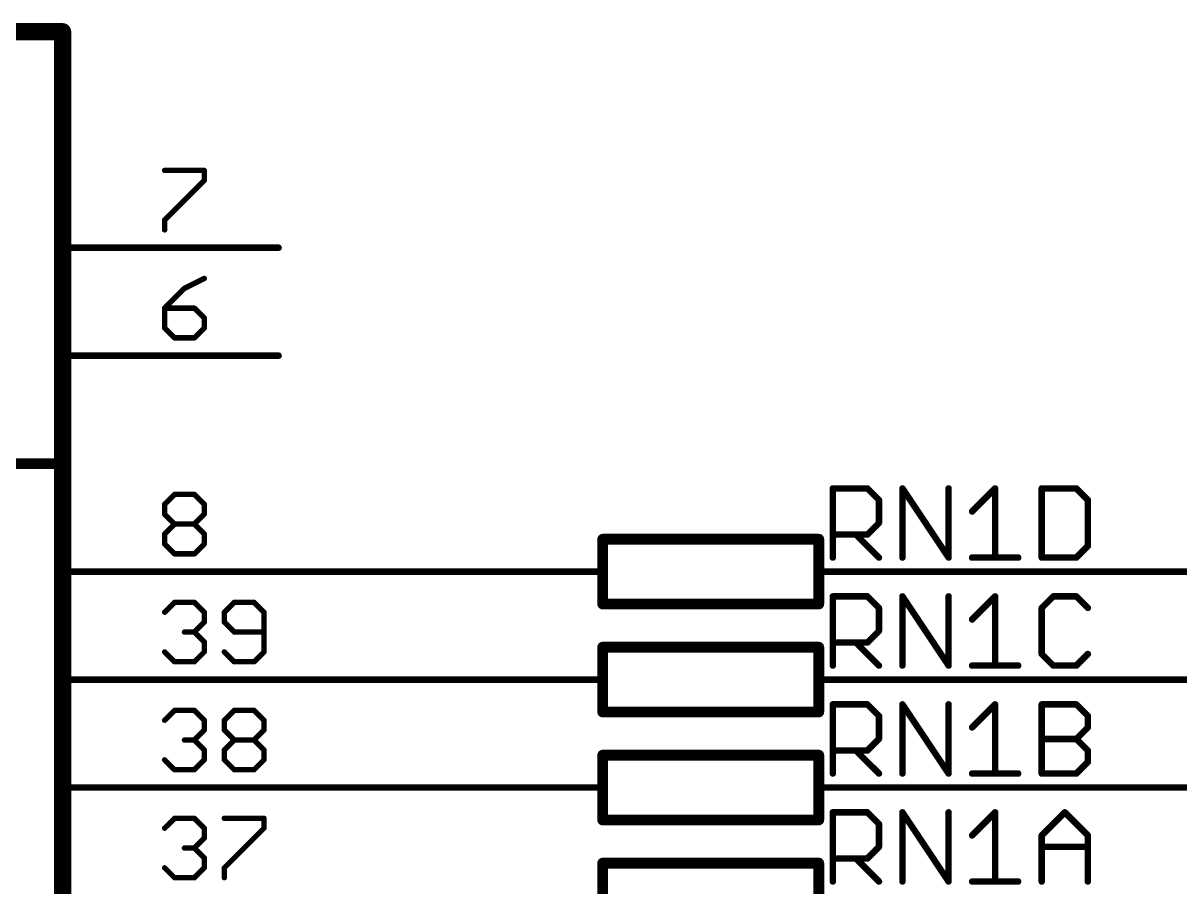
# Model space of a CAD drawing. Extents: x -173 to 61, y -47 to 113.
# Drawn here: x 6.69 to 33.89, y 45.92 to 66.24 of the extents above; entities that cross this region are included whole.
import ezdxf

# ---------------------------------------------------------------- set-up
doc = ezdxf.new("R2010")
doc.units = 0
for name, color, linetype in [('91', 94, 'CONTINUOUS'), ('94', 14, 'CONTINUOUS'), ('95', 251, 'CONTINUOUS')]:
    doc.layers.add(name, color=color, linetype=linetype)

msp = doc.modelspace()

# ---------------------------------------------------------------- linework, layer by layer
at = {"layer": '91', "const_width": 0.1524}
for points in [[(12.7, 53.34), (17.78, 53.34)], [(27.94, 53.34), (35.56, 53.34)], [(12.7, 50.8), (17.78, 50.8)], [(27.94, 50.8), (35.56, 50.8)], [(12.7, 48.26), (17.78, 48.26)], [(27.94, 48.26), (35.56, 48.26)]]:
    msp.add_lwpolyline(points, dxfattribs=at)
at = {"layer": '91', "const_width": 0.0762}
for points in [[(12.7, 53.3781, 1), (12.7, 53.3019)], [(17.78, 53.3019, 1), (17.78, 53.3781)], [(27.94, 53.3781, 1), (27.94, 53.3019)], [(12.7, 50.8381, 1), (12.7, 50.7619)], [(17.78, 50.7619, 1), (17.78, 50.8381)], [(27.94, 50.8381, 1), (27.94, 50.7619)], [(12.7, 48.2981, 1), (12.7, 48.2219)], [(17.78, 48.2219, 1), (17.78, 48.2981)], [(27.94, 48.2981, 1), (27.94, 48.2219)]]:
    msp.add_lwpolyline(points, format="xyb", dxfattribs=at)
at = {"layer": '94'}
for points, const_width in [([(7.62, 66.04), (-2.54, 66.04)], 0.4064), ([(7.62, 55.88), (7.62, 66.04)], 0.4064), ([(12.7, 60.96), (7.62, 60.96)], 0.1524), ([(12.7, 58.42), (7.62, 58.42)], 0.1524), ([(7.62, -40.64), (7.62, 55.88)], 0.4064), ([(-2.54, 55.88), (7.62, 55.88)], 0.254), ([(25.4, 54.102), (20.32, 54.102)], 0.254), ([(20.32, 54.102), (20.32, 52.578)], 0.254), ([(25.4, 52.578), (25.4, 54.102)], 0.254), ([(12.7, 53.34), (7.62, 53.34)], 0.1524), ([(17.78, 53.34), (20.32, 53.34)], 0.1524), ([(27.94, 53.34), (25.4, 53.34)], 0.1524), ([(20.32, 52.578), (25.4, 52.578)], 0.254), ([(25.4, 51.562), (20.32, 51.562)], 0.254), ([(20.32, 51.562), (20.32, 50.038)], 0.254), ([(25.4, 50.038), (25.4, 51.562)], 0.254), ([(12.7, 50.8), (7.62, 50.8)], 0.1524), ([(17.78, 50.8), (20.32, 50.8)], 0.1524), ([(27.94, 50.8), (25.4, 50.8)], 0.1524), ([(20.32, 50.038), (25.4, 50.038)], 0.254), ([(25.4, 49.022), (20.32, 49.022)], 0.254), ([(20.32, 49.022), (20.32, 47.498)], 0.254), ([(25.4, 47.498), (25.4, 49.022)], 0.254), ([(12.7, 48.26), (7.62, 48.26)], 0.1524), ([(17.78, 48.26), (20.32, 48.26)], 0.1524), ([(27.94, 48.26), (25.4, 48.26)], 0.1524), ([(20.32, 47.498), (25.4, 47.498)], 0.254), ([(25.4, 46.482), (20.32, 46.482)], 0.254), ([(20.32, 46.482), (20.32, 44.958)], 0.254), ([(25.4, 44.958), (25.4, 46.482)], 0.254)]:
    msp.add_lwpolyline(points, dxfattribs=dict(at, const_width=const_width))
for points, const_width in [([(7.7216, 66.04, 1), (7.5184, 66.04)], 0.2032), ([(7.62, 65.9384, 1), (7.62, 66.1416)], 0.2032), ([(7.62, 60.9981, 1), (7.62, 60.9219)], 0.0762), ([(12.7, 60.9219, 1), (12.7, 60.9981)], 0.0762), ([(7.62, 58.4581, 1), (7.62, 58.3819)], 0.0762), ([(12.7, 58.3819, 1), (12.7, 58.4581)], 0.0762), ([(7.7216, 55.88, 1), (7.5184, 55.88)], 0.2032), ([(7.5184, 55.88, 1), (7.7216, 55.88)], 0.2032), ([(7.62, 55.8165, 1), (7.62, 55.9435)], 0.127), ([(20.32, 54.1655, 1), (20.32, 54.0385)], 0.127), ([(20.3835, 54.102, 1), (20.2565, 54.102)], 0.127), ([(25.4635, 54.102, 1), (25.3365, 54.102)], 0.127), ([(25.4, 54.0385, 1), (25.4, 54.1655)], 0.127), ([(7.62, 53.3781, 1), (7.62, 53.3019)], 0.0762), ([(12.7, 53.3019, 1), (12.7, 53.3781)], 0.0762), ([(17.78, 53.3781, 1), (17.78, 53.3019)], 0.0762), ([(20.32, 53.3019, 1), (20.32, 53.3781)], 0.0762), ([(25.4, 53.3781, 1), (25.4, 53.3019)], 0.0762), ([(27.94, 53.3019, 1), (27.94, 53.3781)], 0.0762), ([(20.32, 52.6415, 1), (20.32, 52.5145)], 0.127), ([(20.2565, 52.578, 1), (20.3835, 52.578)], 0.127), ([(25.3365, 52.578, 1), (25.4635, 52.578)], 0.127), ([(25.4, 52.5145, 1), (25.4, 52.6415)], 0.127), ([(20.32, 51.6255, 1), (20.32, 51.4985)], 0.127), ([(20.3835, 51.562, 1), (20.2565, 51.562)], 0.127), ([(25.4635, 51.562, 1), (25.3365, 51.562)], 0.127), ([(25.4, 51.4985, 1), (25.4, 51.6255)], 0.127), ([(7.62, 50.8381, 1), (7.62, 50.7619)], 0.0762), ([(12.7, 50.7619, 1), (12.7, 50.8381)], 0.0762), ([(17.78, 50.8381, 1), (17.78, 50.7619)], 0.0762), ([(20.32, 50.7619, 1), (20.32, 50.8381)], 0.0762), ([(25.4, 50.8381, 1), (25.4, 50.7619)], 0.0762), ([(27.94, 50.7619, 1), (27.94, 50.8381)], 0.0762), ([(20.32, 50.1015, 1), (20.32, 49.9745)], 0.127), ([(20.2565, 50.038, 1), (20.3835, 50.038)], 0.127), ([(25.3365, 50.038, 1), (25.4635, 50.038)], 0.127), ([(25.4, 49.9745, 1), (25.4, 50.1015)], 0.127), ([(20.32, 49.0855, 1), (20.32, 48.9585)], 0.127), ([(20.3835, 49.022, 1), (20.2565, 49.022)], 0.127), ([(25.4635, 49.022, 1), (25.3365, 49.022)], 0.127), ([(25.4, 48.9585, 1), (25.4, 49.0855)], 0.127), ([(7.62, 48.2981, 1), (7.62, 48.2219)], 0.0762), ([(12.7, 48.2219, 1), (12.7, 48.2981)], 0.0762), ([(17.78, 48.2981, 1), (17.78, 48.2219)], 0.0762), ([(20.32, 48.2219, 1), (20.32, 48.2981)], 0.0762), ([(25.4, 48.2981, 1), (25.4, 48.2219)], 0.0762), ([(27.94, 48.2219, 1), (27.94, 48.2981)], 0.0762), ([(20.32, 47.5615, 1), (20.32, 47.4345)], 0.127), ([(25.4, 47.4345, 1), (25.4, 47.5615)], 0.127), ([(20.2565, 47.498, 1), (20.3835, 47.498)], 0.127), ([(25.3365, 47.498, 1), (25.4635, 47.498)], 0.127), ([(20.32, 46.5455, 1), (20.32, 46.4185)], 0.127), ([(20.3835, 46.482, 1), (20.2565, 46.482)], 0.127), ([(25.4635, 46.482, 1), (25.3365, 46.482)], 0.127), ([(25.4, 46.4185, 1), (25.4, 46.5455)], 0.127)]:
    msp.add_lwpolyline(points, format="xyb", dxfattribs=dict(at, const_width=const_width))
at = {"layer": '95'}
for points, const_width in [([(10.0203, 62.7773), (10.9524, 62.7773)], 0.127), ([(10.9524, 62.7773), (10.9524, 62.5443)], 0.127), ([(10.9524, 62.5443), (10.0203, 61.6121)], 0.127), ([(10.0203, 61.6121), (10.0203, 61.3791)], 0.127), ([(10.9524, 60.2373), (10.4864, 60.0043)], 0.127), ([(10.4864, 60.0043), (10.0203, 59.5382)], 0.127), ([(10.0203, 59.5382), (10.0203, 59.0721)], 0.127), ([(10.7194, 59.5382), (10.0203, 59.5382)], 0.127), ([(10.9524, 59.3052), (10.7194, 59.5382)], 0.127), ([(10.9524, 59.0721), (10.9524, 59.3052)], 0.127), ([(10.0203, 59.0721), (10.2533, 58.8391)], 0.127), ([(10.7194, 58.8391), (10.9524, 59.0721)], 0.127), ([(10.2533, 58.8391), (10.7194, 58.8391)], 0.127), ([(10.0203, 54.9243), (10.2533, 55.1573)], 0.127), ([(10.2533, 55.1573), (10.7194, 55.1573)], 0.127), ([(10.7194, 55.1573), (10.9524, 54.9243)], 0.127), ([(25.7302, 53.6702), (25.7302, 55.2972)], 0.1524), ([(25.7302, 55.2972), (26.5437, 55.2972)], 0.1524), ([(26.5437, 55.2972), (26.8149, 55.026)], 0.1524), ([(27.3674, 53.6702), (27.3674, 55.2972)], 0.1524), ([(27.3674, 55.2972), (28.452, 53.6702)], 0.1524), ([(28.452, 53.6702), (28.452, 55.2972)], 0.1524), ([(29.0045, 54.7549), (29.5468, 55.2972)], 0.1524), ([(29.5468, 55.2972), (29.5468, 53.6702)], 0.1524), ([(30.6417, 55.2972), (30.6417, 53.6702)], 0.1524), ([(31.4552, 55.2972), (30.6417, 55.2972)], 0.1524), ([(31.7263, 55.026), (31.4552, 55.2972)], 0.1524), ([(10.0203, 54.6912), (10.0203, 54.9243)], 0.127), ([(10.9524, 54.9243), (10.9524, 54.6912)], 0.127), ([(26.8149, 55.026), (26.8149, 54.4837)], 0.1524), ([(31.7263, 53.9414), (31.7263, 55.026)], 0.1524), ([(10.2533, 54.4582), (10.0203, 54.6912)], 0.127), ([(10.9524, 54.6912), (10.7194, 54.4582)], 0.127), ([(10.0203, 54.2252), (10.2533, 54.4582)], 0.127), ([(10.2533, 54.4582), (10.7194, 54.4582)], 0.127), ([(10.7194, 54.4582), (10.9524, 54.2252)], 0.127), ([(26.8149, 54.4837), (26.5437, 54.2125)], 0.1524), ([(10.0203, 53.9921), (10.0203, 54.2252)], 0.127), ([(10.9524, 54.2252), (10.9524, 53.9921)], 0.127), ([(26.5437, 54.2125), (25.7302, 54.2125)], 0.1524), ([(26.2725, 54.2125), (26.8149, 53.6702)], 0.1524), ([(10.2533, 53.7591), (10.0203, 53.9921)], 0.127), ([(10.9524, 53.9921), (10.7194, 53.7591)], 0.127), ([(31.4552, 53.6702), (31.7263, 53.9414)], 0.1524), ([(10.7194, 53.7591), (10.2533, 53.7591)], 0.127), ([(29.0045, 53.6702), (30.0892, 53.6702)], 0.1524), ([(30.6417, 53.6702), (31.4552, 53.6702)], 0.1524), ([(25.7302, 51.1302), (25.7302, 52.7572)], 0.1524), ([(25.7302, 52.7572), (26.5437, 52.7572)], 0.1524), ([(26.5437, 52.7572), (26.8149, 52.486)], 0.1524), ([(27.3674, 51.1302), (27.3674, 52.7572)], 0.1524), ([(27.3674, 52.7572), (28.452, 51.1302)], 0.1524), ([(28.452, 51.1302), (28.452, 52.7572)], 0.1524), ([(29.0045, 52.2149), (29.5468, 52.7572)], 0.1524), ([(29.5468, 52.7572), (29.5468, 51.1302)], 0.1524), ([(30.9128, 52.7572), (30.6417, 52.486)], 0.1524), ([(31.4552, 52.7572), (30.9128, 52.7572)], 0.1524), ([(31.7263, 52.486), (31.4552, 52.7572)], 0.1524), ([(10.0203, 52.3843), (10.2533, 52.6173)], 0.127), ([(10.2533, 52.6173), (10.7194, 52.6173)], 0.127), ([(10.7194, 52.6173), (10.9524, 52.3843)], 0.127), ([(11.6566, 52.6173), (11.4236, 52.3843)], 0.127), ([(12.1227, 52.6173), (11.6566, 52.6173)], 0.127), ([(12.3557, 52.3843), (12.1227, 52.6173)], 0.127), ([(26.8149, 52.486), (26.8149, 51.9437)], 0.1524), ([(30.6417, 52.486), (30.6417, 51.4014)], 0.1524), ([(10.9524, 52.3843), (10.9524, 52.1512)], 0.127), ([(11.4236, 52.3843), (11.4236, 52.1512)], 0.127), ([(12.3557, 51.4521), (12.3557, 52.3843)], 0.127), ([(10.7194, 51.9182), (10.4864, 51.9182)], 0.127), ([(10.9524, 52.1512), (10.7194, 51.9182)], 0.127), ([(10.7194, 51.9182), (10.9524, 51.6852)], 0.127), ([(11.4236, 52.1512), (11.6566, 51.9182)], 0.127), ([(11.6566, 51.9182), (12.3557, 51.9182)], 0.127), ([(26.8149, 51.9437), (26.5437, 51.6725)], 0.1524), ([(10.9524, 51.6852), (10.9524, 51.4521)], 0.127), ([(26.5437, 51.6725), (25.7302, 51.6725)], 0.1524), ([(26.2725, 51.6725), (26.8149, 51.1302)], 0.1524), ([(10.2533, 51.2191), (10.0203, 51.4521)], 0.127), ([(10.9524, 51.4521), (10.7194, 51.2191)], 0.127), ([(11.4236, 51.4521), (11.6566, 51.2191)], 0.127), ([(12.1227, 51.2191), (12.3557, 51.4521)], 0.127), ([(30.6417, 51.4014), (30.9128, 51.1302)], 0.1524), ([(31.4552, 51.1302), (31.7263, 51.4014)], 0.1524), ([(10.7194, 51.2191), (10.2533, 51.2191)], 0.127), ([(11.6566, 51.2191), (12.1227, 51.2191)], 0.127), ([(29.0045, 51.1302), (30.0892, 51.1302)], 0.1524), ([(30.9128, 51.1302), (31.4552, 51.1302)], 0.1524), ([(10.0203, 49.8443), (10.2533, 50.0773)], 0.127), ([(10.2533, 50.0773), (10.7194, 50.0773)], 0.127), ([(10.7194, 50.0773), (10.9524, 49.8443)], 0.127), ([(11.4236, 49.8443), (11.6566, 50.0773)], 0.127), ([(11.6566, 50.0773), (12.1227, 50.0773)], 0.127), ([(12.1227, 50.0773), (12.3557, 49.8443)], 0.127), ([(25.7302, 48.5902), (25.7302, 50.2172)], 0.1524), ([(25.7302, 50.2172), (26.5437, 50.2172)], 0.1524), ([(26.5437, 50.2172), (26.8149, 49.946)], 0.1524), ([(27.3674, 48.5902), (27.3674, 50.2172)], 0.1524), ([(27.3674, 50.2172), (28.452, 48.5902)], 0.1524), ([(28.452, 48.5902), (28.452, 50.2172)], 0.1524), ([(29.0045, 49.6749), (29.5468, 50.2172)], 0.1524), ([(29.5468, 50.2172), (29.5468, 48.5902)], 0.1524), ([(30.6417, 48.5902), (30.6417, 50.2172)], 0.1524), ([(30.6417, 50.2172), (31.4552, 50.2172)], 0.1524), ([(31.4552, 50.2172), (31.7263, 49.946)], 0.1524), ([(10.9524, 49.8443), (10.9524, 49.6112)], 0.127), ([(11.4236, 49.6112), (11.4236, 49.8443)], 0.127), ([(12.3557, 49.8443), (12.3557, 49.6112)], 0.127), ([(26.8149, 49.946), (26.8149, 49.4037)], 0.1524), ([(31.7263, 49.946), (31.7263, 49.6749)], 0.1524), ([(10.9524, 49.6112), (10.7194, 49.3782)], 0.127), ([(11.6566, 49.3782), (11.4236, 49.6112)], 0.127), ([(12.3557, 49.6112), (12.1227, 49.3782)], 0.127), ([(31.7263, 49.6749), (31.4552, 49.4037)], 0.1524), ([(10.7194, 49.3782), (10.4864, 49.3782)], 0.127), ([(10.7194, 49.3782), (10.9524, 49.1452)], 0.127), ([(11.4236, 49.1452), (11.6566, 49.3782)], 0.127), ([(11.6566, 49.3782), (12.1227, 49.3782)], 0.127), ([(12.1227, 49.3782), (12.3557, 49.1452)], 0.127), ([(26.8149, 49.4037), (26.5437, 49.1325)], 0.1524), ([(30.6417, 49.4037), (31.4552, 49.4037)], 0.1524), ([(31.4552, 49.4037), (31.7263, 49.1325)], 0.1524), ([(10.2533, 48.6791), (10.0203, 48.9121)], 0.127), ([(10.9524, 48.9121), (10.7194, 48.6791)], 0.127), ([(10.9524, 49.1452), (10.9524, 48.9121)], 0.127), ([(11.4236, 48.9121), (11.4236, 49.1452)], 0.127), ([(11.6566, 48.6791), (11.4236, 48.9121)], 0.127), ([(12.3557, 48.9121), (12.1227, 48.6791)], 0.127), ([(12.3557, 49.1452), (12.3557, 48.9121)], 0.127), ([(26.5437, 49.1325), (25.7302, 49.1325)], 0.1524), ([(26.2725, 49.1325), (26.8149, 48.5902)], 0.1524), ([(31.7263, 49.1325), (31.7263, 48.8614)], 0.1524), ([(10.7194, 48.6791), (10.2533, 48.6791)], 0.127), ([(12.1227, 48.6791), (11.6566, 48.6791)], 0.127), ([(31.7263, 48.8614), (31.4552, 48.5902)], 0.1524), ([(29.0045, 48.5902), (30.0892, 48.5902)], 0.1524), ([(31.4552, 48.5902), (30.6417, 48.5902)], 0.1524), ([(10.0203, 47.3043), (10.2533, 47.5373)], 0.127), ([(10.2533, 47.5373), (10.7194, 47.5373)], 0.127), ([(10.7194, 47.5373), (10.9524, 47.3043)], 0.127), ([(11.4236, 47.5373), (12.3557, 47.5373)], 0.127), ([(12.3557, 47.5373), (12.3557, 47.3043)], 0.127), ([(25.7302, 46.0502), (25.7302, 47.6772)], 0.1524), ([(25.7302, 47.6772), (26.5437, 47.6772)], 0.1524), ([(26.5437, 47.6772), (26.8149, 47.406)], 0.1524), ([(27.3674, 46.0502), (27.3674, 47.6772)], 0.1524), ([(27.3674, 47.6772), (28.452, 46.0502)], 0.1524), ([(28.452, 46.0502), (28.452, 47.6772)], 0.1524), ([(29.0045, 47.1349), (29.5468, 47.6772)], 0.1524), ([(29.5468, 47.6772), (29.5468, 46.0502)], 0.1524), ([(30.6417, 47.1349), (31.184, 47.6772)], 0.1524), ([(31.184, 47.6772), (31.7263, 47.1349)], 0.1524), ([(10.9524, 47.3043), (10.9524, 47.0712)], 0.127), ([(12.3557, 47.3043), (11.4236, 46.3721)], 0.127), ([(26.8149, 47.406), (26.8149, 46.8637)], 0.1524), ([(10.9524, 47.0712), (10.7194, 46.8382)], 0.127), ([(30.6417, 46.0502), (30.6417, 47.1349)], 0.1524), ([(31.7263, 47.1349), (31.7263, 46.0502)], 0.1524), ([(10.7194, 46.8382), (10.4864, 46.8382)], 0.127), ([(10.7194, 46.8382), (10.9524, 46.6052)], 0.127), ([(26.8149, 46.8637), (26.5437, 46.5925)], 0.1524), ([(30.6417, 46.8637), (31.7263, 46.8637)], 0.1524), ([(10.9524, 46.6052), (10.9524, 46.3721)], 0.127), ([(26.5437, 46.5925), (25.7302, 46.5925)], 0.1524), ([(26.2725, 46.5925), (26.8149, 46.0502)], 0.1524), ([(10.2533, 46.1391), (10.0203, 46.3721)], 0.127), ([(10.9524, 46.3721), (10.7194, 46.1391)], 0.127), ([(11.4236, 46.3721), (11.4236, 46.1391)], 0.127), ([(10.7194, 46.1391), (10.2533, 46.1391)], 0.127), ([(29.0045, 46.0502), (30.0892, 46.0502)], 0.1524)]:
    msp.add_lwpolyline(points, dxfattribs=dict(at, const_width=const_width))
for points, const_width in [([(10.0203, 62.809, 1), (10.0203, 62.7455)], 0.0635), ([(10.9842, 62.7773, 1), (10.9207, 62.7773)], 0.0635), ([(10.9524, 62.7455, 1), (10.9524, 62.809)], 0.0635), ([(10.9207, 62.5443, 1), (10.9842, 62.5443)], 0.0635), ([(10.9749, 62.5218, 1), (10.93, 62.5667)], 0.0635), ([(9.9978, 61.6346, 1), (10.0428, 61.5897)], 0.0635), ([(10.0521, 61.6121, 1), (9.9886, 61.6121)], 0.0635), ([(9.9886, 61.3791, 1), (10.0521, 61.3791)], 0.0635), ([(10.9666, 60.2089, 1), (10.9382, 60.2657)], 0.0635), ([(10.4722, 60.0327, 1), (10.5006, 59.9759)], 0.0635), ([(10.5088, 59.9818, 1), (10.4639, 60.0267)], 0.0635), ([(10.0203, 59.5699, 1), (10.0203, 59.5064)], 0.0635), ([(9.9978, 59.5606, 1), (10.0428, 59.5157)], 0.0635), ([(10.0521, 59.5382, 1), (9.9886, 59.5382)], 0.0635), ([(10.7418, 59.5606, 1), (10.6969, 59.5157)], 0.0635), ([(10.7194, 59.5064, 1), (10.7194, 59.5699)], 0.0635), ([(10.9842, 59.3052, 1), (10.9207, 59.3052)], 0.0635), ([(10.93, 59.2827, 1), (10.9749, 59.3276)], 0.0635), ([(10.0428, 59.0946, 1), (9.9978, 59.0497)], 0.0635), ([(9.9886, 59.0721, 1), (10.0521, 59.0721)], 0.0635), ([(10.9207, 59.0721, 1), (10.9842, 59.0721)], 0.0635), ([(10.9749, 59.0497, 1), (10.93, 59.0946)], 0.0635), ([(10.2533, 58.8709, 1), (10.2533, 58.8073)], 0.0635), ([(10.2309, 58.8166, 1), (10.2758, 58.8616)], 0.0635), ([(10.6969, 58.8616, 1), (10.7418, 58.8166)], 0.0635), ([(10.7194, 58.8073, 1), (10.7194, 58.8709)], 0.0635), ([(10.2533, 55.189, 1), (10.2533, 55.1255)], 0.0635), ([(10.2758, 55.1348, 1), (10.2309, 55.1797)], 0.0635), ([(10.7418, 55.1797, 1), (10.6969, 55.1348)], 0.0635), ([(10.7194, 55.1255, 1), (10.7194, 55.189)], 0.0635), ([(25.7683, 55.2972, 1), (25.6921, 55.2972)], 0.0762), ([(25.7302, 55.3353, 1), (25.7302, 55.2591)], 0.0762), ([(26.5706, 55.3241, 1), (26.5168, 55.2702)], 0.0762), ([(26.5437, 55.2591, 1), (26.5437, 55.3353)], 0.0762), ([(27.4055, 55.2972, 1), (27.3293, 55.2972)], 0.0762), ([(27.3991, 55.3183, 1), (27.3357, 55.2761)], 0.0762), ([(28.4901, 55.2972, 1), (28.4139, 55.2972)], 0.0762), ([(29.5849, 55.2972, 1), (29.5087, 55.2972)], 0.0762), ([(29.5738, 55.2702, 1), (29.5199, 55.3241)], 0.0762), ([(30.6798, 55.2972, 1), (30.6036, 55.2972)], 0.0762), ([(30.6417, 55.3353, 1), (30.6417, 55.2591)], 0.0762), ([(31.4821, 55.3241, 1), (31.4282, 55.2702)], 0.0762), ([(31.4552, 55.2591, 1), (31.4552, 55.3353)], 0.0762), ([(9.9978, 54.9467, 1), (10.0428, 54.9018)], 0.0635), ([(10.0521, 54.9243, 1), (9.9886, 54.9243)], 0.0635), ([(10.9842, 54.9243, 1), (10.9207, 54.9243)], 0.0635), ([(10.93, 54.9018, 1), (10.9749, 54.9467)], 0.0635), ([(26.853, 55.026, 1), (26.7768, 55.026)], 0.0762), ([(26.7879, 54.9991, 1), (26.8418, 55.053)], 0.0762), ([(31.7644, 55.026, 1), (31.6882, 55.026)], 0.0762), ([(31.6994, 54.9991, 1), (31.7533, 55.053)], 0.0762), ([(10.0428, 54.7137, 1), (9.9978, 54.6688)], 0.0635), ([(9.9886, 54.6912, 1), (10.0521, 54.6912)], 0.0635), ([(10.9207, 54.6912, 1), (10.9842, 54.6912)], 0.0635), ([(10.9749, 54.6688, 1), (10.93, 54.7137)], 0.0635), ([(28.9776, 54.7818, 1), (29.0315, 54.7279)], 0.0762), ([(10.2533, 54.4899, 1), (10.2533, 54.4264)], 0.0635), ([(10.2758, 54.4357, 1), (10.2309, 54.4806)], 0.0635), ([(10.2309, 54.4357, 1), (10.2758, 54.4806)], 0.0635), ([(10.7418, 54.4806, 1), (10.6969, 54.4357)], 0.0635), ([(10.6969, 54.4806, 1), (10.7418, 54.4357)], 0.0635), ([(10.7194, 54.4264, 1), (10.7194, 54.4899)], 0.0635), ([(26.7768, 54.4837, 1), (26.853, 54.4837)], 0.0762), ([(26.8418, 54.4568, 1), (26.7879, 54.5106)], 0.0762), ([(9.9978, 54.2476, 1), (10.0428, 54.2027)], 0.0635), ([(10.0521, 54.2252, 1), (9.9886, 54.2252)], 0.0635), ([(10.9842, 54.2252, 1), (10.9207, 54.2252)], 0.0635), ([(10.93, 54.2027, 1), (10.9749, 54.2476)], 0.0635), ([(25.7302, 54.2506, 1), (25.7302, 54.1744)], 0.0762), ([(26.2995, 54.2395, 1), (26.2456, 54.1856)], 0.0762), ([(26.5168, 54.2395, 1), (26.5706, 54.1856)], 0.0762), ([(26.5437, 54.1744, 1), (26.5437, 54.2506)], 0.0762), ([(10.0428, 54.0146, 1), (9.9978, 53.9697)], 0.0635), ([(9.9886, 53.9921, 1), (10.0521, 53.9921)], 0.0635), ([(10.9207, 53.9921, 1), (10.9842, 53.9921)], 0.0635), ([(10.9749, 53.9697, 1), (10.93, 54.0146)], 0.0635), ([(31.6882, 53.9414, 1), (31.7644, 53.9414)], 0.0762), ([(31.7533, 53.9144, 1), (31.6994, 53.9683)], 0.0762), ([(10.2533, 53.7909, 1), (10.2533, 53.7274)], 0.0635), ([(10.2309, 53.7366, 1), (10.2758, 53.7816)], 0.0635), ([(10.6969, 53.7816, 1), (10.7418, 53.7366)], 0.0635), ([(10.7194, 53.7274, 1), (10.7194, 53.7909)], 0.0635), ([(25.6921, 53.6702, 1), (25.7683, 53.6702)], 0.0762), ([(26.7879, 53.6433, 1), (26.8418, 53.6971)], 0.0762), ([(27.3293, 53.6702, 1), (27.4055, 53.6702)], 0.0762), ([(28.4139, 53.6702, 1), (28.4901, 53.6702)], 0.0762), ([(28.4203, 53.6491, 1), (28.4837, 53.6913)], 0.0762), ([(29.0045, 53.7083, 1), (29.0045, 53.6321)], 0.0762), ([(29.5087, 53.6702, 1), (29.5849, 53.6702)], 0.0762), ([(30.0892, 53.6321, 1), (30.0892, 53.7083)], 0.0762), ([(30.6417, 53.7083, 1), (30.6417, 53.6321)], 0.0762), ([(30.6036, 53.6702, 1), (30.6798, 53.6702)], 0.0762), ([(31.4282, 53.6971, 1), (31.4821, 53.6433)], 0.0762), ([(31.4552, 53.6321, 1), (31.4552, 53.7083)], 0.0762), ([(25.7683, 52.7572, 1), (25.6921, 52.7572)], 0.0762), ([(25.7302, 52.7953, 1), (25.7302, 52.7191)], 0.0762), ([(26.5706, 52.7841, 1), (26.5168, 52.7302)], 0.0762), ([(26.5437, 52.7191, 1), (26.5437, 52.7953)], 0.0762), ([(27.4055, 52.7572, 1), (27.3293, 52.7572)], 0.0762), ([(27.3991, 52.7783, 1), (27.3357, 52.7361)], 0.0762), ([(28.4901, 52.7572, 1), (28.4139, 52.7572)], 0.0762), ([(29.5849, 52.7572, 1), (29.5087, 52.7572)], 0.0762), ([(29.5738, 52.7302, 1), (29.5199, 52.7841)], 0.0762), ([(30.9128, 52.7953, 1), (30.9128, 52.7191)], 0.0762), ([(30.9398, 52.7302, 1), (30.8859, 52.7841)], 0.0762), ([(31.4821, 52.7841, 1), (31.4282, 52.7302)], 0.0762), ([(31.4552, 52.7191, 1), (31.4552, 52.7953)], 0.0762), ([(10.2533, 52.649, 1), (10.2533, 52.5855)], 0.0635), ([(10.2758, 52.5948, 1), (10.2309, 52.6397)], 0.0635), ([(10.7418, 52.6397, 1), (10.6969, 52.5948)], 0.0635), ([(10.7194, 52.5855, 1), (10.7194, 52.649)], 0.0635), ([(11.6566, 52.649, 1), (11.6566, 52.5855)], 0.0635), ([(11.6791, 52.5948, 1), (11.6342, 52.6397)], 0.0635), ([(12.1451, 52.6397, 1), (12.1002, 52.5948)], 0.0635), ([(12.1227, 52.5855, 1), (12.1227, 52.649)], 0.0635), ([(26.853, 52.486, 1), (26.7768, 52.486)], 0.0762), ([(26.7879, 52.4591, 1), (26.8418, 52.513)], 0.0762), ([(30.6147, 52.513, 1), (30.6686, 52.4591)], 0.0762), ([(30.6798, 52.486, 1), (30.6036, 52.486)], 0.0762), ([(31.6994, 52.4591, 1), (31.7533, 52.513)], 0.0762), ([(9.9978, 52.4067, 1), (10.0428, 52.3618)], 0.0635), ([(10.9842, 52.3843, 1), (10.9207, 52.3843)], 0.0635), ([(10.93, 52.3618, 1), (10.9749, 52.4067)], 0.0635), ([(11.4553, 52.3843, 1), (11.3918, 52.3843)], 0.0635), ([(11.4011, 52.4067, 1), (11.446, 52.3618)], 0.0635), ([(12.3875, 52.3843, 1), (12.324, 52.3843)], 0.0635), ([(12.3333, 52.3618, 1), (12.3782, 52.4067)], 0.0635), ([(28.9776, 52.2418, 1), (29.0315, 52.1879)], 0.0762), ([(10.4864, 51.9499, 1), (10.4864, 51.8864)], 0.0635), ([(10.7418, 51.9406, 1), (10.6969, 51.8957)], 0.0635), ([(10.6969, 51.9406, 1), (10.7418, 51.8957)], 0.0635), ([(10.7194, 51.8864, 1), (10.7194, 51.9499)], 0.0635), ([(10.9207, 52.1512, 1), (10.9842, 52.1512)], 0.0635), ([(10.9749, 52.1288, 1), (10.93, 52.1737)], 0.0635), ([(11.3918, 52.1512, 1), (11.4553, 52.1512)], 0.0635), ([(11.446, 52.1737, 1), (11.4011, 52.1288)], 0.0635), ([(11.6566, 51.9499, 1), (11.6566, 51.8864)], 0.0635), ([(11.6342, 51.8957, 1), (11.6791, 51.9406)], 0.0635), ([(12.3557, 51.8864, 1), (12.3557, 51.9499)], 0.0635), ([(26.7768, 51.9437, 1), (26.853, 51.9437)], 0.0762), ([(26.8418, 51.9168, 1), (26.7879, 51.9706)], 0.0762), ([(10.9842, 51.6852, 1), (10.9207, 51.6852)], 0.0635), ([(10.93, 51.6627, 1), (10.9749, 51.7076)], 0.0635), ([(25.7302, 51.7106, 1), (25.7302, 51.6344)], 0.0762), ([(26.2995, 51.6995, 1), (26.2456, 51.6456)], 0.0762), ([(26.5168, 51.6995, 1), (26.5706, 51.6456)], 0.0762), ([(26.5437, 51.6344, 1), (26.5437, 51.7106)], 0.0762), ([(10.0428, 51.4746, 1), (9.9978, 51.4297)], 0.0635), ([(10.9207, 51.4521, 1), (10.9842, 51.4521)], 0.0635), ([(10.9749, 51.4297, 1), (10.93, 51.4746)], 0.0635), ([(11.446, 51.4746, 1), (11.4011, 51.4297)], 0.0635), ([(12.324, 51.4521, 1), (12.3875, 51.4521)], 0.0635), ([(12.3782, 51.4297, 1), (12.3333, 51.4746)], 0.0635), ([(30.6686, 51.4283, 1), (30.6147, 51.3744)], 0.0762), ([(30.6036, 51.4014, 1), (30.6798, 51.4014)], 0.0762), ([(31.7533, 51.3744, 1), (31.6994, 51.4283)], 0.0762), ([(10.2533, 51.2509, 1), (10.2533, 51.1874)], 0.0635), ([(10.2309, 51.1966, 1), (10.2758, 51.2416)], 0.0635), ([(10.6969, 51.2416, 1), (10.7418, 51.1966)], 0.0635), ([(10.7194, 51.1874, 1), (10.7194, 51.2509)], 0.0635), ([(11.6566, 51.2509, 1), (11.6566, 51.1874)], 0.0635), ([(11.6342, 51.1966, 1), (11.6791, 51.2416)], 0.0635), ([(12.1002, 51.2416, 1), (12.1451, 51.1966)], 0.0635), ([(12.1227, 51.1874, 1), (12.1227, 51.2509)], 0.0635), ([(25.6921, 51.1302, 1), (25.7683, 51.1302)], 0.0762), ([(26.7879, 51.1033, 1), (26.8418, 51.1571)], 0.0762), ([(27.3293, 51.1302, 1), (27.4055, 51.1302)], 0.0762), ([(28.4139, 51.1302, 1), (28.4901, 51.1302)], 0.0762), ([(28.4203, 51.1091, 1), (28.4837, 51.1513)], 0.0762), ([(29.0045, 51.1683, 1), (29.0045, 51.0921)], 0.0762), ([(29.5087, 51.1302, 1), (29.5849, 51.1302)], 0.0762), ([(30.0892, 51.0921, 1), (30.0892, 51.1683)], 0.0762), ([(30.9128, 51.1683, 1), (30.9128, 51.0921)], 0.0762), ([(30.8859, 51.1033, 1), (30.9398, 51.1571)], 0.0762), ([(31.4282, 51.1571, 1), (31.4821, 51.1033)], 0.0762), ([(31.4552, 51.0921, 1), (31.4552, 51.1683)], 0.0762), ([(10.2533, 50.109, 1), (10.2533, 50.0455)], 0.0635), ([(10.2758, 50.0548, 1), (10.2309, 50.0997)], 0.0635), ([(10.7418, 50.0997, 1), (10.6969, 50.0548)], 0.0635), ([(10.7194, 50.0455, 1), (10.7194, 50.109)], 0.0635), ([(11.6566, 50.109, 1), (11.6566, 50.0455)], 0.0635), ([(11.6791, 50.0548, 1), (11.6342, 50.0997)], 0.0635), ([(12.1451, 50.0997, 1), (12.1002, 50.0548)], 0.0635), ([(12.1227, 50.0455, 1), (12.1227, 50.109)], 0.0635), ([(25.7683, 50.2172, 1), (25.6921, 50.2172)], 0.0762), ([(25.7302, 50.2553, 1), (25.7302, 50.1791)], 0.0762), ([(26.5706, 50.2441, 1), (26.5168, 50.1902)], 0.0762), ([(26.5437, 50.1791, 1), (26.5437, 50.2553)], 0.0762), ([(27.4055, 50.2172, 1), (27.3293, 50.2172)], 0.0762), ([(27.3991, 50.2383, 1), (27.3357, 50.1961)], 0.0762), ([(28.4901, 50.2172, 1), (28.4139, 50.2172)], 0.0762), ([(29.5849, 50.2172, 1), (29.5087, 50.2172)], 0.0762), ([(29.5738, 50.1902, 1), (29.5199, 50.2441)], 0.0762), ([(30.6798, 50.2172, 1), (30.6036, 50.2172)], 0.0762), ([(30.6417, 50.2553, 1), (30.6417, 50.1791)], 0.0762), ([(31.4821, 50.2441, 1), (31.4282, 50.1902)], 0.0762), ([(31.4552, 50.1791, 1), (31.4552, 50.2553)], 0.0762), ([(9.9978, 49.8667, 1), (10.0428, 49.8218)], 0.0635), ([(10.9842, 49.8443, 1), (10.9207, 49.8443)], 0.0635), ([(10.93, 49.8218, 1), (10.9749, 49.8667)], 0.0635), ([(11.4553, 49.8443, 1), (11.3918, 49.8443)], 0.0635), ([(11.4011, 49.8667, 1), (11.446, 49.8218)], 0.0635), ([(12.3875, 49.8443, 1), (12.324, 49.8443)], 0.0635), ([(12.3333, 49.8218, 1), (12.3782, 49.8667)], 0.0635), ([(26.853, 49.946, 1), (26.7768, 49.946)], 0.0762), ([(26.7879, 49.9191, 1), (26.8418, 49.973)], 0.0762), ([(31.7644, 49.946, 1), (31.6882, 49.946)], 0.0762), ([(31.6994, 49.9191, 1), (31.7533, 49.973)], 0.0762), ([(10.9207, 49.6112, 1), (10.9842, 49.6112)], 0.0635), ([(10.9749, 49.5888, 1), (10.93, 49.6337)], 0.0635), ([(11.3918, 49.6112, 1), (11.4553, 49.6112)], 0.0635), ([(11.446, 49.6337, 1), (11.4011, 49.5888)], 0.0635), ([(12.324, 49.6112, 1), (12.3875, 49.6112)], 0.0635), ([(12.3782, 49.5888, 1), (12.3333, 49.6337)], 0.0635), ([(28.9776, 49.7018, 1), (29.0315, 49.6479)], 0.0762), ([(31.6882, 49.6749, 1), (31.7644, 49.6749)], 0.0762), ([(31.7533, 49.6479, 1), (31.6994, 49.7018)], 0.0762), ([(10.4864, 49.4099, 1), (10.4864, 49.3464)], 0.0635), ([(10.7418, 49.4006, 1), (10.6969, 49.3557)], 0.0635), ([(10.6969, 49.4006, 1), (10.7418, 49.3557)], 0.0635), ([(10.7194, 49.3464, 1), (10.7194, 49.4099)], 0.0635), ([(11.6566, 49.4099, 1), (11.6566, 49.3464)], 0.0635), ([(11.6791, 49.3557, 1), (11.6342, 49.4006)], 0.0635), ([(11.6342, 49.3557, 1), (11.6791, 49.4006)], 0.0635), ([(12.1451, 49.4006, 1), (12.1002, 49.3557)], 0.0635), ([(12.1002, 49.4006, 1), (12.1451, 49.3557)], 0.0635), ([(12.1227, 49.3464, 1), (12.1227, 49.4099)], 0.0635), ([(26.7768, 49.4037, 1), (26.853, 49.4037)], 0.0762), ([(26.8418, 49.3768, 1), (26.7879, 49.4306)], 0.0762), ([(30.6417, 49.4418, 1), (30.6417, 49.3656)], 0.0762), ([(31.4821, 49.4306, 1), (31.4282, 49.3768)], 0.0762), ([(31.4282, 49.4306, 1), (31.4821, 49.3768)], 0.0762), ([(31.4552, 49.3656, 1), (31.4552, 49.4418)], 0.0762), ([(10.0428, 48.9346, 1), (9.9978, 48.8897)], 0.0635), ([(10.9842, 49.1452, 1), (10.9207, 49.1452)], 0.0635), ([(10.93, 49.1227, 1), (10.9749, 49.1676)], 0.0635), ([(10.9749, 48.8897, 1), (10.93, 48.9346)], 0.0635), ([(11.4553, 49.1452, 1), (11.3918, 49.1452)], 0.0635), ([(11.4011, 49.1676, 1), (11.446, 49.1227)], 0.0635), ([(11.446, 48.9346, 1), (11.4011, 48.8897)], 0.0635), ([(12.3875, 49.1452, 1), (12.324, 49.1452)], 0.0635), ([(12.3333, 49.1227, 1), (12.3782, 49.1676)], 0.0635), ([(12.3782, 48.8897, 1), (12.3333, 48.9346)], 0.0635), ([(25.7302, 49.1706, 1), (25.7302, 49.0944)], 0.0762), ([(26.2995, 49.1595, 1), (26.2456, 49.1056)], 0.0762), ([(26.5168, 49.1595, 1), (26.5706, 49.1056)], 0.0762), ([(26.5437, 49.0944, 1), (26.5437, 49.1706)], 0.0762), ([(31.7644, 49.1325, 1), (31.6882, 49.1325)], 0.0762), ([(31.6994, 49.1056, 1), (31.7533, 49.1595)], 0.0762), ([(10.2533, 48.7109, 1), (10.2533, 48.6474)], 0.0635), ([(10.2309, 48.6566, 1), (10.2758, 48.7016)], 0.0635), ([(10.6969, 48.7016, 1), (10.7418, 48.6566)], 0.0635), ([(10.7194, 48.6474, 1), (10.7194, 48.7109)], 0.0635), ([(10.9207, 48.9121, 1), (10.9842, 48.9121)], 0.0635), ([(11.3918, 48.9121, 1), (11.4553, 48.9121)], 0.0635), ([(11.6566, 48.7109, 1), (11.6566, 48.6474)], 0.0635), ([(11.6342, 48.6566, 1), (11.6791, 48.7016)], 0.0635), ([(12.1002, 48.7016, 1), (12.1451, 48.6566)], 0.0635), ([(12.1227, 48.6474, 1), (12.1227, 48.7109)], 0.0635), ([(12.324, 48.9121, 1), (12.3875, 48.9121)], 0.0635), ([(31.6882, 48.8614, 1), (31.7644, 48.8614)], 0.0762), ([(31.7533, 48.8344, 1), (31.6994, 48.8883)], 0.0762), ([(25.6921, 48.5902, 1), (25.7683, 48.5902)], 0.0762), ([(26.7879, 48.5633, 1), (26.8418, 48.6171)], 0.0762), ([(27.3293, 48.5902, 1), (27.4055, 48.5902)], 0.0762), ([(28.4139, 48.5902, 1), (28.4901, 48.5902)], 0.0762), ([(28.4203, 48.5691, 1), (28.4837, 48.6113)], 0.0762), ([(29.0045, 48.6283, 1), (29.0045, 48.5521)], 0.0762), ([(29.5087, 48.5902, 1), (29.5849, 48.5902)], 0.0762), ([(30.0892, 48.5521, 1), (30.0892, 48.6283)], 0.0762), ([(30.6417, 48.6283, 1), (30.6417, 48.5521)], 0.0762), ([(30.6036, 48.5902, 1), (30.6798, 48.5902)], 0.0762), ([(31.4282, 48.6171, 1), (31.4821, 48.5633)], 0.0762), ([(31.4552, 48.5521, 1), (31.4552, 48.6283)], 0.0762), ([(10.2533, 47.569, 1), (10.2533, 47.5055)], 0.0635), ([(10.2758, 47.5148, 1), (10.2309, 47.5597)], 0.0635), ([(10.7418, 47.5597, 1), (10.6969, 47.5148)], 0.0635), ([(10.7194, 47.5055, 1), (10.7194, 47.569)], 0.0635), ([(11.4236, 47.569, 1), (11.4236, 47.5055)], 0.0635), ([(12.3875, 47.5373, 1), (12.324, 47.5373)], 0.0635), ([(12.3557, 47.5055, 1), (12.3557, 47.569)], 0.0635), ([(25.7683, 47.6772, 1), (25.6921, 47.6772)], 0.0762), ([(25.7302, 47.7153, 1), (25.7302, 47.6391)], 0.0762), ([(26.5706, 47.7041, 1), (26.5168, 47.6502)], 0.0762), ([(26.5437, 47.6391, 1), (26.5437, 47.7153)], 0.0762), ([(27.4055, 47.6772, 1), (27.3293, 47.6772)], 0.0762), ([(27.3991, 47.6983, 1), (27.3357, 47.6561)], 0.0762), ([(28.4901, 47.6772, 1), (28.4139, 47.6772)], 0.0762), ([(29.5849, 47.6772, 1), (29.5087, 47.6772)], 0.0762), ([(29.5738, 47.6502, 1), (29.5199, 47.7041)], 0.0762), ([(31.2109, 47.7041, 1), (31.1571, 47.6502)], 0.0762), ([(31.2109, 47.6502, 1), (31.1571, 47.7041)], 0.0762), ([(9.9978, 47.3267, 1), (10.0428, 47.2818)], 0.0635), ([(10.9842, 47.3043, 1), (10.9207, 47.3043)], 0.0635), ([(10.93, 47.2818, 1), (10.9749, 47.3267)], 0.0635), ([(12.324, 47.3043, 1), (12.3875, 47.3043)], 0.0635), ([(12.3782, 47.2818, 1), (12.3333, 47.3267)], 0.0635), ([(26.853, 47.406, 1), (26.7768, 47.406)], 0.0762), ([(26.7879, 47.3791, 1), (26.8418, 47.433)], 0.0762), ([(10.9207, 47.0712, 1), (10.9842, 47.0712)], 0.0635), ([(10.9749, 47.0488, 1), (10.93, 47.0937)], 0.0635), ([(28.9776, 47.1618, 1), (29.0315, 47.1079)], 0.0762), ([(30.6147, 47.1618, 1), (30.6686, 47.1079)], 0.0762), ([(30.6798, 47.1349, 1), (30.6036, 47.1349)], 0.0762), ([(31.7644, 47.1349, 1), (31.6882, 47.1349)], 0.0762), ([(31.6994, 47.1079, 1), (31.7533, 47.1618)], 0.0762), ([(10.4864, 46.8699, 1), (10.4864, 46.8064)], 0.0635), ([(10.7418, 46.8606, 1), (10.6969, 46.8157)], 0.0635), ([(10.6969, 46.8606, 1), (10.7418, 46.8157)], 0.0635), ([(10.7194, 46.8064, 1), (10.7194, 46.8699)], 0.0635), ([(26.7768, 46.8637, 1), (26.853, 46.8637)], 0.0762), ([(26.8418, 46.8368, 1), (26.7879, 46.8906)], 0.0762), ([(30.6417, 46.9018, 1), (30.6417, 46.8256)], 0.0762), ([(31.7263, 46.8256, 1), (31.7263, 46.9018)], 0.0762), ([(10.9842, 46.6052, 1), (10.9207, 46.6052)], 0.0635), ([(10.93, 46.5827, 1), (10.9749, 46.6276)], 0.0635), ([(25.7302, 46.6306, 1), (25.7302, 46.5544)], 0.0762), ([(26.2995, 46.6195, 1), (26.2456, 46.5656)], 0.0762), ([(26.5168, 46.6195, 1), (26.5706, 46.5656)], 0.0762), ([(26.5437, 46.5544, 1), (26.5437, 46.6306)], 0.0762), ([(10.0428, 46.3946, 1), (9.9978, 46.3497)], 0.0635), ([(10.9207, 46.3721, 1), (10.9842, 46.3721)], 0.0635), ([(10.9749, 46.3497, 1), (10.93, 46.3946)], 0.0635), ([(11.4553, 46.3721, 1), (11.3918, 46.3721)], 0.0635), ([(11.4011, 46.3946, 1), (11.446, 46.3497)], 0.0635), ([(10.2533, 46.1709, 1), (10.2533, 46.1073)], 0.0635), ([(10.2309, 46.1166, 1), (10.2758, 46.1616)], 0.0635), ([(10.6969, 46.1616, 1), (10.7418, 46.1166)], 0.0635), ([(10.7194, 46.1073, 1), (10.7194, 46.1709)], 0.0635), ([(11.3918, 46.1391, 1), (11.4553, 46.1391)], 0.0635), ([(25.6921, 46.0502, 1), (25.7683, 46.0502)], 0.0762), ([(26.7879, 46.0233, 1), (26.8418, 46.0771)], 0.0762), ([(27.3293, 46.0502, 1), (27.4055, 46.0502)], 0.0762), ([(28.4139, 46.0502, 1), (28.4901, 46.0502)], 0.0762), ([(28.4203, 46.0291, 1), (28.4837, 46.0713)], 0.0762), ([(29.0045, 46.0883, 1), (29.0045, 46.0121)], 0.0762), ([(29.5087, 46.0502, 1), (29.5849, 46.0502)], 0.0762), ([(30.0892, 46.0121, 1), (30.0892, 46.0883)], 0.0762), ([(30.6036, 46.0502, 1), (30.6798, 46.0502)], 0.0762), ([(31.6882, 46.0502, 1), (31.7644, 46.0502)], 0.0762)]:
    msp.add_lwpolyline(points, format="xyb", dxfattribs=dict(at, const_width=const_width))

doc.saveas('drawing.dxf')
